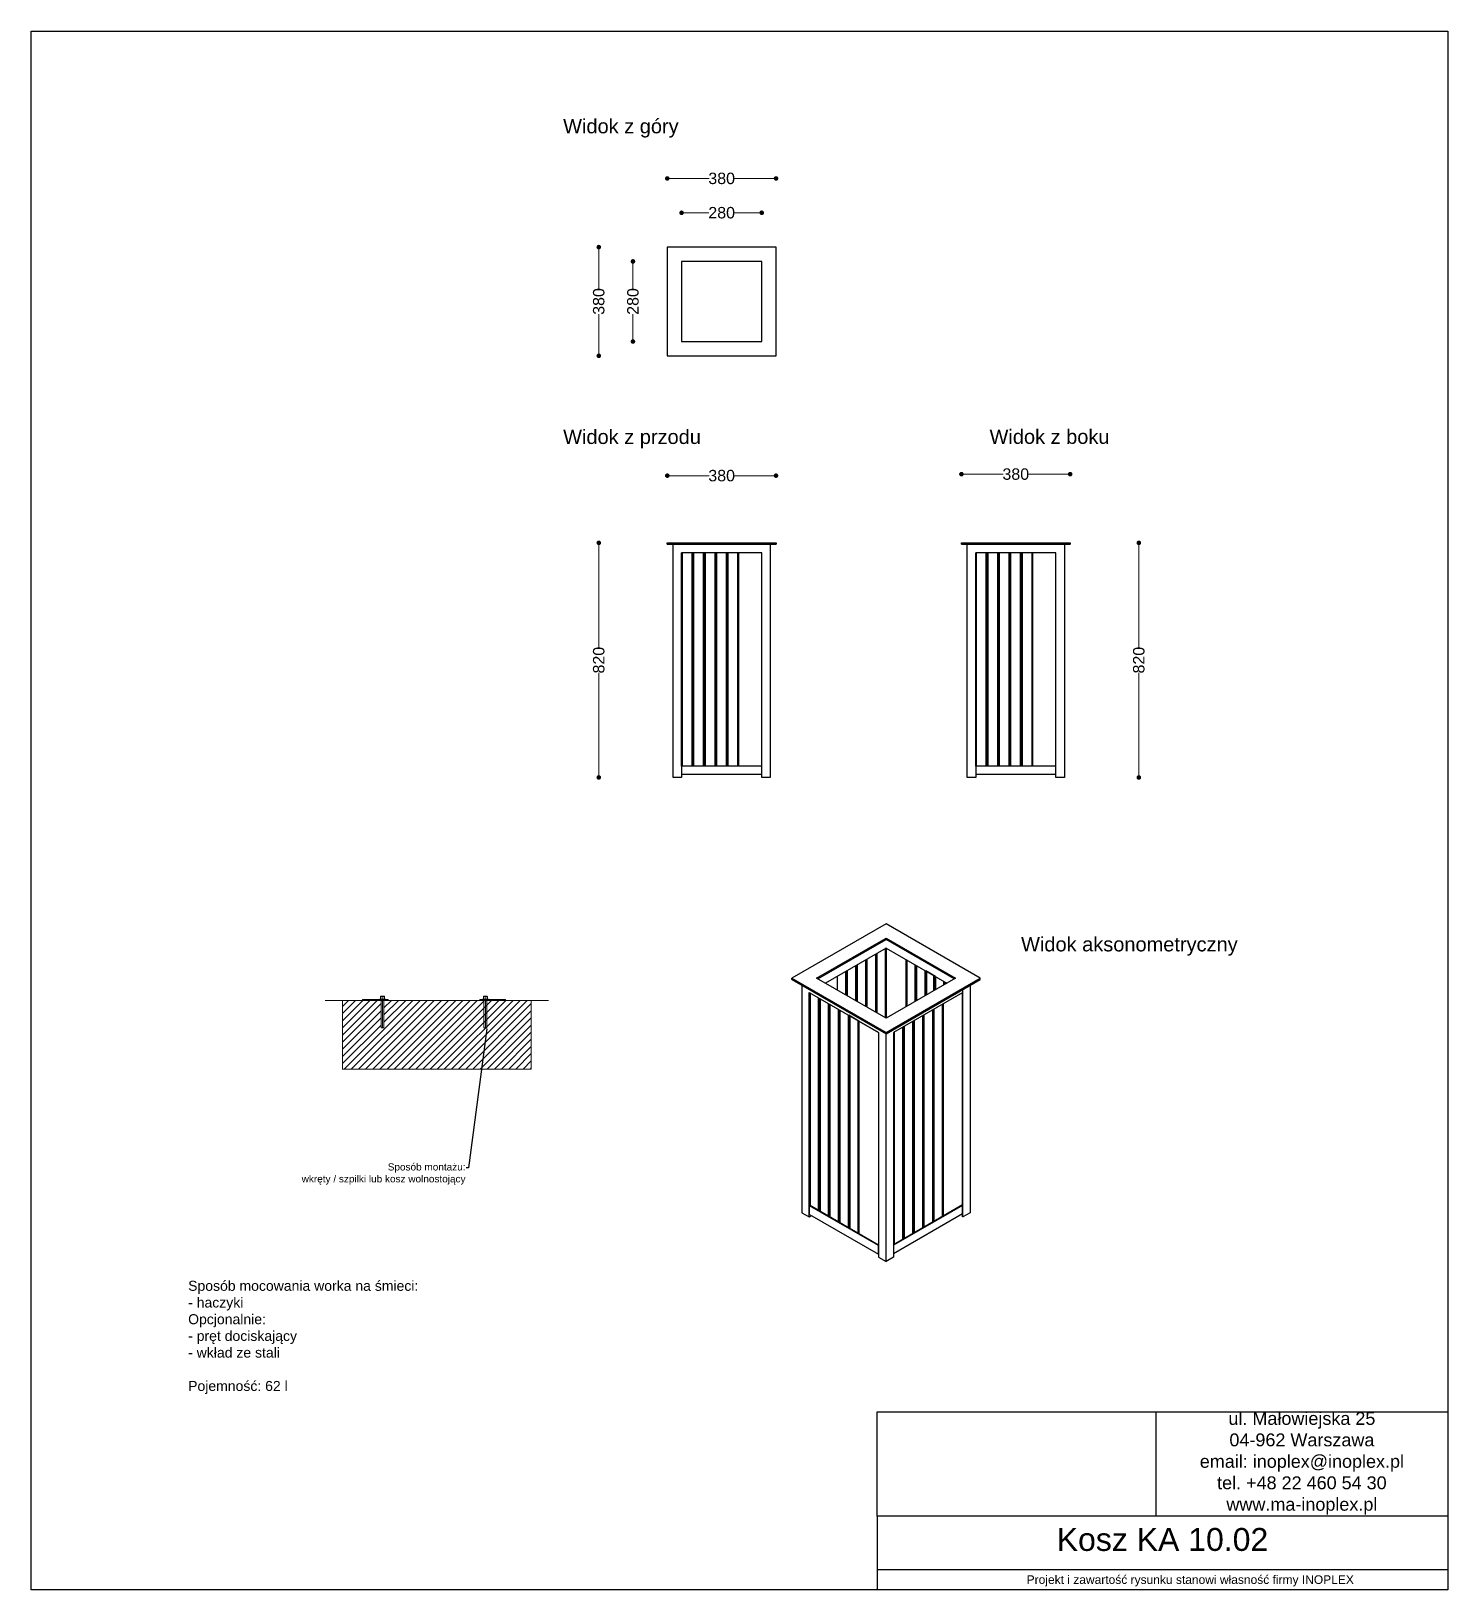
# Model space of a CAD drawing. Header units: millimetres. Extents: x 7002 to 11953, y 8555 to 14003.
import ezdxf
from ezdxf import colors
from ezdxf.entities.mleader import LeaderData, LeaderLine
from ezdxf.math import Vec2, Vec3

# ---------------------------------------------------------------- set-up
doc = ezdxf.new("R2010")
doc.units = ezdxf.units.MM
doc.header["$LTSCALE"] = 3
doc.layers.add('Krawędzie widoczneARTUR', color=7, linetype='Continuous', lineweight=50)
doc.layers.add('stal', color=7, linetype='Continuous', lineweight=20)
doc.styles.get("Standard").update_dxf_attribs({"font": 'arial.ttf'})
doc.dimstyles.new('MATEUSZ', dxfattribs={"dimtxt": 40, "dimasz": 16, "dimexe": 0.18, "dimexo": 0.0625, "dimgap": 0.09, "dimtad": 0, "dimdec": 0, "dimdsep": 46, "dimtxsty": 'Standard', "dimblk": 'DOT', "dimcen": 0.09, "dimse1": 1, "dimse2": 1, "dimadec": 0, "dimazin": 0, "dimtfac": 1, "dimtdec": 0, "dimtofl": 0, "dimtmove": 0, "dimatfit": 3, "dimfxl": 0, "dimtolj": 1, "dimtzin": 0, "dimlwd": 9, "dimlwe": 9, "dimarcsym": 0})
picture_1 = doc.add_image_def('image1.png', size_in_pixel=(179, 67))

# ---------------------------------------------------------------- blocks, each defined once
blk = doc.blocks.new('_Dot')
at = {"color": 0, "linetype": 'ByBlock', "lineweight": -2}
blk.add_line((-0.5, 0), (-1, 0), dxfattribs=at)
at = {"color": 0, "linetype": 'ByBlock', "const_width": 0.5}
blk.add_lwpolyline([(-0.25, 0, 1), (0.25, 0, 1)], format="xyb", close=True, dxfattribs=at)
blk = doc.blocks.new('*D7')
at = {"color": 0, "lineweight": 9}
for p, q in [((9241.2, 13488.2), (9371, 13488.2)), ((9589.2, 13488.2), (9459.4, 13488.2))]:
    blk.add_line(p, q, dxfattribs=at)
at = {"layer": 'Defpoints', "color": 0}
for p in [(9605.2, 13488.2), (9225.2, 13248.3), (9605.2, 13248.3)]:
    blk.add_point(p, dxfattribs=at)
at = {"color": 0, "lineweight": 9, "xscale": 16, "yscale": 16, "zscale": 16, "rotation": 180}
blk.add_blockref('_Dot', (9225.2, 13488.2), dxfattribs=at)
at = {"color": 0, "lineweight": 9, "xscale": 16, "yscale": 16, "zscale": 16}
blk.add_blockref('_Dot', (9605.2, 13488.2), dxfattribs=at)
at = {"color": 0, "insert": (9415.2, 13488.2), "char_height": 40, "attachment_point": 5}
blk.add_mtext('\\A1;380', dxfattribs=at)
blk = doc.blocks.new('*D8')
at = {"color": 0, "lineweight": 9}
for p, q in [((8985.8, 13232.3), (8985.8, 13102.5)), ((8985.8, 12884.3), (8985.8, 13014.1))]:
    blk.add_line(p, q, dxfattribs=at)
at = {"layer": 'Defpoints', "color": 0}
for p in [(8985.8, 13248.3), (9225.2, 13248.3), (9225.2, 12868.3)]:
    blk.add_point(p, dxfattribs=at)
at = {"color": 0, "lineweight": 9, "xscale": 16, "yscale": 16, "zscale": 16}
for p, rotation in [((8985.8, 13248.3), 90), ((8985.8, 12868.3), 270)]:
    blk.add_blockref('_Dot', p, dxfattribs=dict(at, rotation=rotation))
at = {"color": 0, "insert": (8985.8, 13058.3), "char_height": 40, "attachment_point": 5, "rotation": 90}
blk.add_mtext('\\A1;380', dxfattribs=at)
blk = doc.blocks.new('*D9')
at = {"color": 0, "lineweight": 9}
for p, q in [((9105.2, 13182.3), (9105.2, 13102.8)), ((9105.2, 12934.3), (9105.2, 13013.7))]:
    blk.add_line(p, q, dxfattribs=at)
at = {"layer": 'Defpoints', "color": 0}
for p in [(9275.2, 13198.3), (9105.2, 12918.3), (9275.2, 12918.3)]:
    blk.add_point(p, dxfattribs=at)
at = {"color": 0, "lineweight": 9, "xscale": 16, "yscale": 16, "zscale": 16}
for p, rotation in [((9105.2, 13198.3), 90), ((9105.2, 12918.3), 270)]:
    blk.add_blockref('_Dot', p, dxfattribs=dict(at, rotation=rotation))
at = {"color": 0, "insert": (9105.2, 13058.3), "char_height": 40, "attachment_point": 5, "rotation": 90}
blk.add_mtext('\\A1;280', dxfattribs=at)
blk = doc.blocks.new('*D10')
at = {"color": 0, "lineweight": 9}
for p, q in [((9291.2, 13368.3), (9370.6, 13368.3)), ((9539.2, 13368.3), (9459.7, 13368.3))]:
    blk.add_line(p, q, dxfattribs=at)
at = {"layer": 'Defpoints', "color": 0}
for p in [(9555.2, 13368.3), (9275.2, 13198.3), (9555.2, 13198.3)]:
    blk.add_point(p, dxfattribs=at)
at = {"color": 0, "lineweight": 9, "xscale": 16, "yscale": 16, "zscale": 16, "rotation": 180}
blk.add_blockref('_Dot', (9275.2, 13368.3), dxfattribs=at)
at = {"color": 0, "lineweight": 9, "xscale": 16, "yscale": 16, "zscale": 16}
blk.add_blockref('_Dot', (9555.2, 13368.3), dxfattribs=at)
at = {"color": 0, "insert": (9415.2, 13368.3), "char_height": 40, "attachment_point": 5}
blk.add_mtext('\\A1;280', dxfattribs=at)
blk = doc.blocks.new('*D11')
at = {"color": 0, "lineweight": 9}
for p, q in [((9241.2, 12449.4), (9371, 12449.4)), ((9589.2, 12449.4), (9459.4, 12449.4))]:
    blk.add_line(p, q, dxfattribs=at)
at = {"layer": 'Defpoints', "color": 0}
for p in [(9225.2, 12449.4), (9225.2, 12214.7), (9605.2, 12214.7)]:
    blk.add_point(p, dxfattribs=at)
at = {"color": 0, "lineweight": 9, "xscale": 16, "yscale": 16, "zscale": 16, "rotation": 180}
blk.add_blockref('_Dot', (9225.2, 12449.4), dxfattribs=at)
at = {"color": 0, "lineweight": 9, "xscale": 16, "yscale": 16, "zscale": 16}
blk.add_blockref('_Dot', (9605.2, 12449.4), dxfattribs=at)
at = {"color": 0, "insert": (9415.2, 12449.4), "char_height": 40, "attachment_point": 5}
blk.add_mtext('\\A1;380', dxfattribs=at)
blk = doc.blocks.new('*D12')
at = {"color": 0, "lineweight": 9}
for p, q in [((10269, 12454.7), (10398.8, 12454.7)), ((10617, 12454.7), (10487.2, 12454.7))]:
    blk.add_line(p, q, dxfattribs=at)
at = {"layer": 'Defpoints', "color": 0}
for p in [(10253, 12454.7), (10253, 12214.7), (10633, 12214.7)]:
    blk.add_point(p, dxfattribs=at)
at = {"color": 0, "lineweight": 9, "xscale": 16, "yscale": 16, "zscale": 16, "rotation": 180}
blk.add_blockref('_Dot', (10253, 12454.7), dxfattribs=at)
at = {"color": 0, "lineweight": 9, "xscale": 16, "yscale": 16, "zscale": 16}
blk.add_blockref('_Dot', (10633, 12454.7), dxfattribs=at)
at = {"color": 0, "insert": (10443, 12454.7), "char_height": 40, "attachment_point": 5}
blk.add_mtext('\\A1;380', dxfattribs=at)
blk = doc.blocks.new('*D14')
at = {"color": 0, "lineweight": 9}
for p, q in [((8985.8, 12198.7), (8985.8, 11848.9)), ((8985.8, 11410.7), (8985.8, 11760.4))]:
    blk.add_line(p, q, dxfattribs=at)
at = {"layer": 'Defpoints', "color": 0}
for p in [(8985.8, 12214.7), (9225.2, 12214.7), (9245.2, 11394.7)]:
    blk.add_point(p, dxfattribs=at)
at = {"color": 0, "lineweight": 9, "xscale": 16, "yscale": 16, "zscale": 16}
for p, rotation in [((8985.8, 12214.7), 90), ((8985.8, 11394.7), 270)]:
    blk.add_blockref('_Dot', p, dxfattribs=dict(at, rotation=rotation))
at = {"color": 0, "insert": (8985.8, 11804.7), "char_height": 40, "attachment_point": 5, "rotation": 90}
blk.add_mtext('\\A1;820', dxfattribs=at)
blk = doc.blocks.new('*D19')
at = {"color": 0, "lineweight": 9}
for p, q in [((10873, 12198.7), (10873, 11848.9)), ((10873, 11410.7), (10873, 11760.4))]:
    blk.add_line(p, q, dxfattribs=at)
at = {"layer": 'Defpoints', "color": 0}
for p in [(10613, 12214.7), (10873, 12214.7), (10613, 11394.7)]:
    blk.add_point(p, dxfattribs=at)
at = {"color": 0, "lineweight": 9, "xscale": 16, "yscale": 16, "zscale": 16}
for p, rotation in [((10873, 12214.7), 90), ((10873, 11394.7), 270)]:
    blk.add_blockref('_Dot', p, dxfattribs=dict(at, rotation=rotation))
at = {"color": 0, "insert": (10873, 11804.7), "char_height": 40, "attachment_point": 5, "rotation": 90}
blk.add_mtext('\\A1;820', dxfattribs=at)

msp = doc.modelspace()

# ---------------------------------------------------------------- hatches: boundary and pattern name
at = {"lineweight": 9}
h = msp.add_hatch(dxfattribs=at)
h.set_pattern_fill('JIS_WOOD', color=256, scale=25)
h.set_pattern_definition([(45, (5648.084, 8652.692), (-12.5, 12.5), [])])
h.paths.add_polyline_path([(8604.6, 10615.7), (8589.9, 10615.7), (8249.9, 10615.7), (8235.2, 10615.7), (8235.2, 10519.6), (8224.9, 10519.7), (8224.9, 10615.7), (8169.9, 10615.7), (8089.9, 10615.7), (8089.9, 10375.7), (8749.9, 10375.7), (8749.9, 10615.7), (8669.9, 10615.7), (8614.9, 10615.7), (8614.9, 10615.7), (8604.6, 10615.7)])

# ---------------------------------------------------------------- linework, layer by layer
for p, q in [((9225.2, 12209.7), (9225.2, 12214.7)), ((9225.2, 12214.7), (9605.2, 12214.7)), ((9225.2, 12209.7), (9605.2, 12209.7)), ((9245.2, 11394.7), (9245.2, 12209.7)), ((9585.2, 12209.7), (9585.2, 11394.7)), ((9605.2, 12214.7), (9605.2, 12209.7)), ((10253, 12209.7), (10253, 12214.7)), ((10253, 12214.7), (10633, 12214.7)), ((10253, 12209.7), (10633, 12209.7)), ((10273, 11394.7), (10273, 12209.7)), ((10613, 12209.7), (10613, 11394.7)), ((10633, 12214.7), (10633, 12209.7)), ((9555.2, 12179.7), (9275.2, 12179.7)), ((9275.2, 12179.7), (9275.2, 11404.7)), ((9275.2, 11434.7), (9275.2, 12179.7)), ((9278.2, 11434.7), (9278.2, 12179.7)), ((9312.2, 11434.7), (9312.2, 12179.7)), ((9315.2, 11434.7), (9315.2, 12179.7)), ((9315.2, 11434.7), (9315.2, 12179.7)), ((9318.2, 11434.7), (9318.2, 12179.7)), ((9352.2, 11434.7), (9352.2, 12179.7)), ((9355.2, 11434.7), (9355.2, 12179.7)), ((9355.2, 11434.7), (9355.2, 12179.7)), ((9358.2, 11434.7), (9358.2, 12179.7)), ((9392.2, 11434.7), (9392.2, 12179.7)), ((9395.2, 11434.7), (9395.2, 12179.7)), ((9395.2, 11434.7), (9395.2, 12179.7)), ((9398.2, 11434.7), (9398.2, 12179.7)), ((9432.2, 11434.7), (9432.2, 12179.7)), ((9435.2, 11434.7), (9435.2, 12179.7)), ((9435.2, 11434.7), (9435.2, 12179.7)), ((9438.2, 11434.7), (9438.2, 12179.7)), ((9472.2, 11434.7), (9472.2, 12179.7)), ((9475.2, 11434.7), (9475.2, 12179.7)), ((9555.2, 11404.7), (9555.2, 12179.7)), ((10583, 12179.7), (10303, 12179.7)), ((10303, 12179.7), (10303, 11404.7)), ((10303, 11434.7), (10303, 12179.7)), ((10306, 11434.7), (10306, 12179.7)), ((10340, 11434.7), (10340, 12179.7)), ((10343, 11434.7), (10343, 12179.7)), ((10343, 11434.7), (10343, 12179.7)), ((10346, 11434.7), (10346, 12179.7)), ((10380, 11434.7), (10380, 12179.7)), ((10383, 11434.7), (10383, 12179.7)), ((10383, 11434.7), (10383, 12179.7)), ((10386, 11434.7), (10386, 12179.7)), ((10420, 11434.7), (10420, 12179.7)), ((10423, 11434.7), (10423, 12179.7)), ((10423, 11434.7), (10423, 12179.7)), ((10426, 11434.7), (10426, 12179.7)), ((10460, 11434.7), (10460, 12179.7)), ((10463, 11434.7), (10463, 12179.7)), ((10463, 11434.7), (10463, 12179.7)), ((10466, 11434.7), (10466, 12179.7)), ((10500, 11434.7), (10500, 12179.7)), ((10503, 11434.7), (10503, 12179.7)), ((10583, 11404.7), (10583, 12179.7)), ((9275.2, 11394.7), (9245.2, 11394.7)), ((9555.2, 11434.7), (9275.2, 11434.7)), ((9275.2, 11404.7), (9275.2, 11394.7)), ((9555.2, 11404.7), (9275.2, 11404.7)), ((9555.2, 11434.7), (9475.2, 11434.7)), ((9555.2, 11394.7), (9555.2, 11404.7)), ((9585.2, 11394.7), (9555.2, 11394.7)), ((10303, 11394.7), (10273, 11394.7)), ((10583, 11434.7), (10303, 11434.7)), ((10303, 11404.7), (10303, 11394.7)), ((10583, 11404.7), (10303, 11404.7)), ((10583, 11434.7), (10503, 11434.7)), ((10583, 11394.7), (10583, 11404.7)), ((10613, 11394.7), (10583, 11394.7)), ((9747.2, 10693.5), (9989.7, 10833.5)), ((9751.5, 10691), (9989.7, 10828.5)), ((9989.7, 10798.5), (9777.5, 10676)), ((9989.7, 10798.5), (9987.1, 10797)), ((9987.1, 10797), (9987.1, 10555)), ((9989.7, 10828.5), (9989.7, 10833.5)), ((9989.7, 10833.5), (10232.2, 10693.5)), ((10227.8, 10691), (9989.7, 10828.5)), ((9989.7, 10798.5), (10201.9, 10676)), ((9989.7, 10798.5), (9989.7, 10553.5)), ((9991, 10554.2), (9991, 10797.7)), ((9883.2, 10737), (9883.2, 10615)), ((9885.8, 10738.5), (9885.8, 10613.5)), ((9885.8, 10738.5), (9885.8, 10613.5)), ((9888.4, 10740), (9888.4, 10612)), ((9917.8, 10757), (9917.8, 10595)), ((9920.4, 10758.5), (9923, 10760)), ((9920.4, 10758.5), (9920.4, 10593.5)), ((9923, 10760), (9923, 10592)), ((9952.4, 10777), (9952.4, 10575)), ((9955, 10778.5), (9955, 10573.5)), ((9957.6, 10780), (9957.6, 10572)), ((10059, 10758.5), (10059, 10593.5)), ((10059, 10758.5), (10059, 10593.5)), ((10062, 10756.8), (10062, 10595.2)), ((10090.6, 10740.1), (10090.6, 10611.8)), ((10093.6, 10738.5), (10093.6, 10613.5)), ((10093.6, 10738.5), (10093.6, 10613.5)), ((10096.6, 10736.8), (10096.6, 10615.2)), ((9660.6, 10688.5), (9660.6, 10693.5)), ((9989.7, 10553.5), (9747.2, 10693.5)), ((9819.1, 10700), (9819.1, 10652)), ((9848.5, 10717), (9848.5, 10635)), ((9851.1, 10718.5), (9851.1, 10633.5)), ((9851.1, 10718.5), (9851.1, 10633.5)), ((9853.7, 10720), (9853.7, 10632)), ((10232.2, 10693.5), (9989.7, 10553.5)), ((10125.2, 10720.2), (10125.2, 10631.8)), ((10162.9, 10698.5), (10128.2, 10718.5)), ((10128.2, 10718.5), (10128.2, 10633.5)), ((10128.2, 10718.5), (10128.2, 10633.5)), ((10131.2, 10716.8), (10131.2, 10635.2)), ((10156.8, 10650), (10156.8, 10702)), ((10159.9, 10700.2), (10159.9, 10651.8)), ((10162.9, 10698.5), (10162.9, 10653.5)), ((10191.5, 10670), (10191.5, 10682)), ((10194.5, 10680.2), (10194.5, 10671.8)), ((10197.5, 10678.5), (10197.5, 10673.5)), ((10318.8, 10688.5), (10318.8, 10693.5)), ((9695.2, 10668.5), (9695.2, 9873.5)), ((9721.2, 9868.5), (9721.2, 10643.5)), ((9721.2, 10643.5), (9963.7, 10503.5)), ((9721.2, 10643.5), (9721.2, 9900.2)), ((9722.5, 9867.7), (9722.5, 10642.7)), ((9724.2, 10641.8), (9724.2, 9898.5)), ((9752.9, 10625.2), (9752.9, 9882)), ((9755.9, 10623.5), (9755.9, 9880.2)), ((9755.9, 10623.5), (9755.9, 9880.2)), ((10258.1, 10643.5), (10015.7, 10503.5)), ((10256.8, 9859.2), (10256.8, 10642.7)), ((10258.1, 9858.5), (10258.1, 10653.5)), ((10284.1, 10668.5), (10284.1, 9873.5)), ((9758.9, 10621.8), (9758.9, 9878.5)), ((9787.5, 10605.2), (9787.5, 9862)), ((9790.5, 10603.5), (9790.5, 9860.2)), ((9790.5, 10603.5), (9790.5, 9860.2)), ((9793.5, 10601.8), (9793.5, 9858.5)), ((9822.1, 10585.1), (9822.1, 9842)), ((9825.1, 10583.5), (9825.1, 9840.2)), ((9825.1, 10583.5), (9825.1, 9840.2)), ((9828.1, 10581.8), (9828.1, 9838.5)), ((10151.6, 10582), (10151.6, 9840)), ((10154.2, 10583.5), (10154.2, 9841.5)), ((10154.2, 10583.5), (10154.2, 9841.5)), ((10156.8, 10585), (10156.8, 9843)), ((10186.3, 10602), (10186.3, 9860)), ((10188.9, 10603.5), (10188.9, 9861.5)), ((9856.8, 10565.2), (9856.8, 9822)), ((9894.4, 10543.5), (9859.8, 10563.5)), ((9859.8, 10563.5), (9859.8, 9820.2)), ((9859.8, 10563.5), (9859.8, 9820.2)), ((9862.8, 10561.8), (9862.8, 9818.5)), ((9891.4, 10545.2), (9891.4, 9802)), ((9963.7, 10503.5), (9894.4, 10543.5)), ((9894.4, 10543.5), (9894.4, 9800.2)), ((10047.7, 10522), (10047.7, 9780)), ((10050.3, 10523.5), (10050.3, 9781.5)), ((10050.3, 10523.5), (10050.3, 9781.5)), ((10052.9, 10525), (10052.9, 9783)), ((10082.3, 10542), (10082.3, 9800)), ((10084.9, 10543.5), (10084.9, 9801.5)), ((10084.9, 10543.5), (10084.9, 9801.5)), ((10087.5, 10545), (10087.5, 9803)), ((10117, 10562), (10117, 9820)), ((10119.6, 10563.5), (10119.6, 9821.5)), ((10119.6, 10563.5), (10119.6, 9821.5)), ((10122.2, 10565), (10122.2, 9823)), ((9963.7, 10503.5), (9963.7, 9728.5)), ((9989.7, 10498.5), (9989.7, 10503.5)), ((9989.7, 9703.5), (9989.7, 10498.5)), ((10015.7, 10503.5), (10015.7, 9718.5)), ((10015.7, 10503.5), (10015.7, 9761.5)), ((10018.3, 10505), (10018.3, 9763)), ((9989.7, 10013.5), (9989.7, 10023.5)), ((9695.2, 9873.5), (9721.2, 9858.5)), ((9721.2, 9858.5), (9721.2, 9868.5)), ((9963.7, 9760.2), (9722.5, 9899.5)), ((9963.7, 9758.5), (9722.5, 9897.7)), ((9722.5, 9867.7), (9963.7, 9728.5)), ((9722.5, 9859.2), (9729.9, 9863.5)), ((10256.8, 9900.7), (10015.7, 9761.5)), ((10256.8, 9899.2), (10015.7, 9760)), ((10256.8, 9869.2), (10015.7, 9730)), ((10256.8, 9869.2), (10256.8, 9899.2)), ((10284.1, 9873.5), (10258.1, 9858.5)), ((9721.2, 9858.5), (9722.5, 9859.2)), ((10258.1, 9858.5), (10256.8, 9859.2)), ((9963.7, 9728.5), (9963.7, 9758.5)), ((9963.7, 9728.5), (9963.7, 9718.5)), ((9963.7, 9718.5), (9989.7, 9703.5)), ((10015.7, 9718.5), (9989.7, 9703.5)), ((9958.9, 8812.6), (9958.9, 9177.2)), ((10152.7, 9177.2), (11952.7, 9177.2)), ((11952.7, 9177.2), (11952.7, 8812.6)), ((9958.9, 8812.6), (9958.9, 8555.4)), ((11952.7, 8812.6), (10152.7, 8812.6)), ((11952.5, 8625.9), (9958.9, 8625.9))]:
    msp.add_line(p, q)
for p, q in [((8169.9, 10615.7), (8029.9, 10615.7)), ((8169.9, 10615.7), (8089.9, 10615.7)), ((8089.9, 10615.7), (8089.9, 10375.7)), ((8209.9, 10618.7), (8159.9, 10618.7)), ((8159.9, 10618.7), (8159.9, 10615.7)), ((8169.9, 10618.7), (8209.9, 10618.7)), ((8169.9, 10618.7), (8249.9, 10618.7)), ((8249.9, 10615.7), (8169.9, 10615.7)), ((8249.9, 10618.7), (8249.9, 10615.7)), ((8249.9, 10618.7), (8249.9, 10615.7)), ((8249.9, 10615.7), (8589.9, 10615.7)), ((8609.9, 10618.7), (8569.9, 10618.7)), ((8569.9, 10618.7), (8569.9, 10615.7)), ((8659.9, 10618.7), (8579.9, 10618.7)), ((8579.9, 10615.7), (8659.9, 10615.7)), ((8649.9, 10618.7), (8599.9, 10618.7)), ((8619.9, 10618.7), (8659.9, 10618.7)), ((8659.9, 10615.7), (8659.9, 10618.7)), ((8659.9, 10615.7), (8809.9, 10615.7)), ((8669.9, 10615.7), (8749.9, 10615.7)), ((8749.9, 10615.7), (8749.9, 10375.7)), ((8088.8, 10375.7), (8749.9, 10375.7))]:
    msp.add_line(p, q, dxfattribs=at)
for points in [[(7002.4, 14003), (11952.7, 14003), (11952.7, 8555.4), (7002.4, 8555.4)], [(9225.2, 12868.3), (9605.2, 12868.3), (9605.2, 13248.3), (9225.2, 13248.3)], [(9275.2, 12918.3), (9555.2, 12918.3), (9555.2, 13198.3), (9275.2, 13198.3)]]:
    msp.add_lwpolyline(points, close=True)
for points in [[(10318.8, 10693.5), (9989.7, 10883.5), (9660.6, 10693.5), (9989.7, 10503.5), (10318.8, 10693.5)], [(9660.6, 10688.5), (9989.7, 10498.5), (10318.8, 10688.5)]]:
    msp.add_lwpolyline(points)
at = {"layer": 'Krawędzie widoczneARTUR', "lineweight": 9}
for p, q in [((8223.1, 10620.4), (8223.1, 10627.4)), ((8223.9, 10629.9), (8235.8, 10629.9)), ((8224.2, 10620.4), (8224.2, 10627.4)), ((8231.2, 10620.4), (8231.2, 10627.4)), ((8235.8, 10629.9), (8236.4, 10629.9)), ((8237.1, 10620.4), (8237.1, 10627.4)), ((8582.7, 10620.4), (8582.7, 10627.4)), ((8584, 10629.9), (8583.4, 10629.9)), ((8595.9, 10629.9), (8584, 10629.9)), ((8588.6, 10620.4), (8588.6, 10627.4)), ((8595.6, 10620.4), (8595.6, 10627.4)), ((8596.7, 10620.4), (8596.7, 10627.4)), ((8219.9, 10619.7), (8240.2, 10619.7)), ((8219.9, 10619.7), (8219.9, 10618.7)), ((8225.2, 10619.7), (8225.2, 10618.7)), ((8599.9, 10619.7), (8579.6, 10619.7)), ((8594.6, 10619.7), (8594.6, 10618.7)), ((8599.9, 10619.7), (8599.9, 10618.7))]:
    msp.add_line(p, q, dxfattribs=at)
at = {"layer": 'Krawędzie widoczneARTUR', "lineweight": 9, "flags": 128}
for points in [[(8223.1, 10627.4), (8223.1, 10627.8), (8223.2, 10628.1), (8223.2, 10628.4), (8223.2, 10628.7), (8223.3, 10629), (8223.3, 10629.2), (8223.4, 10629.3), (8223.4, 10629.5), (8223.5, 10629.6), (8223.6, 10629.6), (8223.6, 10629.7), (8223.7, 10629.7), (8223.7, 10629.7), (8223.8, 10629.6), (8223.8, 10629.6), (8223.9, 10629.5), (8224, 10629.3), (8224, 10629.2), (8224.1, 10629), (8224.1, 10628.7), (8224.1, 10628.4), (8224.2, 10628.1), (8224.2, 10627.8), (8224.2, 10627.4)], [(8223.9, 10629.9), (8223.7, 10629.8), (8223.5, 10629.6)], [(8224.2, 10627.4), (8224.4, 10627.7), (8224.5, 10628.1), (8224.7, 10628.4), (8225, 10628.7), (8225.3, 10628.9), (8225.6, 10629.2), (8225.9, 10629.3), (8226.2, 10629.5), (8226.6, 10629.5), (8227, 10629.6), (8227.3, 10629.7), (8227.7, 10629.7), (8228.1, 10629.7), (8228.4, 10629.6), (8228.8, 10629.6), (8229.2, 10629.5), (8229.5, 10629.3), (8229.8, 10629.2), (8230.2, 10629), (8230.4, 10628.7), (8230.7, 10628.4), (8230.9, 10628.1), (8231.1, 10627.8), (8231.2, 10627.4)], [(8236.9, 10628), (8236.8, 10628.3), (8236.6, 10628.5), (8236.4, 10628.8), (8236.2, 10629), (8236, 10629.1), (8235.8, 10629.3), (8235.5, 10629.4), (8235.3, 10629.5), (8235, 10629.6), (8234.8, 10629.6), (8234.5, 10629.7), (8234.3, 10629.7), (8234, 10629.7), (8233.8, 10629.6), (8233.5, 10629.6), (8233.2, 10629.6), (8233, 10629.5), (8232.7, 10629.4), (8232.5, 10629.2), (8232.2, 10629), (8231.9, 10628.7), (8231.6, 10628.3), (8231.4, 10627.9), (8231.2, 10627.4)], [(8236.7, 10629.6), (8236.6, 10629.8), (8236.4, 10629.9)], [(8237.1, 10627.4), (8237.1, 10627.5), (8237.1, 10627.7), (8237.1, 10627.8), (8237.1, 10628), (8237.1, 10628.1), (8237.1, 10628.2), (8237.1, 10628.4), (8237, 10628.5), (8237, 10628.6), (8237, 10628.7), (8237, 10628.8), (8237, 10628.9), (8237, 10629), (8236.9, 10629.1), (8236.9, 10629.2), (8236.9, 10629.2), (8236.9, 10629.3), (8236.9, 10629.4), (8236.8, 10629.4), (8236.8, 10629.5), (8236.8, 10629.5), (8236.8, 10629.5), (8236.7, 10629.6), (8236.7, 10629.6)], [(8236.9, 10628), (8236.9, 10628), (8236.9, 10628), (8236.9, 10627.9), (8236.9, 10627.9), (8237, 10627.9), (8237, 10627.9), (8237, 10627.8), (8237, 10627.8), (8237, 10627.8), (8237, 10627.8), (8237, 10627.7), (8237, 10627.7), (8237, 10627.7), (8237, 10627.7), (8237.1, 10627.6), (8237.1, 10627.6), (8237.1, 10627.6), (8237.1, 10627.5), (8237.1, 10627.5), (8237.1, 10627.5), (8237.1, 10627.5), (8237.1, 10627.4), (8237.1, 10627.4), (8237.1, 10627.4)], [(8582.7, 10627.4), (8582.7, 10627.5), (8582.7, 10627.7), (8582.7, 10627.8), (8582.7, 10628), (8582.7, 10628.1), (8582.7, 10628.2), (8582.8, 10628.4), (8582.8, 10628.5), (8582.8, 10628.6), (8582.8, 10628.7), (8582.8, 10628.8), (8582.8, 10628.9), (8582.9, 10629), (8582.9, 10629.1), (8582.9, 10629.2), (8582.9, 10629.2), (8582.9, 10629.3), (8583, 10629.4), (8583, 10629.4), (8583, 10629.5), (8583, 10629.5), (8583, 10629.5), (8583.1, 10629.6), (8583.1, 10629.6)], [(8582.9, 10628), (8582.9, 10628), (8582.9, 10628), (8582.9, 10627.9), (8582.9, 10627.9), (8582.8, 10627.9), (8582.8, 10627.9), (8582.8, 10627.8), (8582.8, 10627.8), (8582.8, 10627.8), (8582.8, 10627.8), (8582.8, 10627.7), (8582.8, 10627.7), (8582.8, 10627.7), (8582.8, 10627.7), (8582.8, 10627.6), (8582.7, 10627.6), (8582.7, 10627.6), (8582.7, 10627.5), (8582.7, 10627.5), (8582.7, 10627.5), (8582.7, 10627.5), (8582.7, 10627.4), (8582.7, 10627.4), (8582.7, 10627.4)], [(8582.9, 10628), (8583, 10628.3), (8583.2, 10628.5), (8583.4, 10628.8), (8583.6, 10629), (8583.8, 10629.1), (8584, 10629.3), (8584.3, 10629.4), (8584.5, 10629.5), (8584.8, 10629.6), (8585, 10629.6), (8585.3, 10629.7), (8585.5, 10629.7), (8585.8, 10629.7), (8586.1, 10629.6), (8586.3, 10629.6), (8586.6, 10629.6), (8586.8, 10629.5), (8587.1, 10629.4), (8587.3, 10629.2), (8587.6, 10629), (8587.9, 10628.7), (8588.2, 10628.3), (8588.4, 10627.9), (8588.6, 10627.4)], [(8583.1, 10629.6), (8583.3, 10629.8), (8583.4, 10629.9)], [(8595.6, 10627.4), (8595.5, 10627.7), (8595.3, 10628.1), (8595.1, 10628.4), (8594.8, 10628.7), (8594.5, 10628.9), (8594.2, 10629.2), (8593.9, 10629.3), (8593.6, 10629.5), (8593.2, 10629.5), (8592.8, 10629.6), (8592.5, 10629.7), (8592.1, 10629.7), (8591.7, 10629.7), (8591.4, 10629.6), (8591, 10629.6), (8590.6, 10629.5), (8590.3, 10629.3), (8590, 10629.2), (8589.6, 10629), (8589.4, 10628.7), (8589.1, 10628.4), (8588.9, 10628.1), (8588.7, 10627.8), (8588.6, 10627.4)], [(8596.7, 10627.4), (8596.7, 10627.8), (8596.6, 10628.1), (8596.6, 10628.4), (8596.6, 10628.7), (8596.5, 10629), (8596.5, 10629.2), (8596.4, 10629.3), (8596.4, 10629.5), (8596.3, 10629.6), (8596.3, 10629.6), (8596.2, 10629.7), (8596.1, 10629.7), (8596.1, 10629.7), (8596, 10629.6), (8596, 10629.6), (8595.9, 10629.5), (8595.9, 10629.3), (8595.8, 10629.2), (8595.8, 10629), (8595.7, 10628.7), (8595.7, 10628.4), (8595.6, 10628.1), (8595.6, 10627.8), (8595.6, 10627.4)], [(8595.9, 10629.9), (8596.1, 10629.8), (8596.3, 10629.6)], [(8223.1, 10620.4), (8223.1, 10620.4), (8223.1, 10620.3), (8223.1, 10620.3), (8223.1, 10620.3), (8223.1, 10620.2), (8223.1, 10620.2), (8223.1, 10620.2), (8223.1, 10620.1), (8223.1, 10620.1), (8223.1, 10620.1), (8223.2, 10620.1), (8223.2, 10620), (8223.2, 10620), (8223.2, 10620), (8223.2, 10619.9), (8223.2, 10619.9), (8223.2, 10619.9), (8223.2, 10619.8), (8223.2, 10619.8), (8223.2, 10619.8), (8223.2, 10619.7), (8223.3, 10619.7), (8223.3, 10619.7), (8223.3, 10619.7)], [(8224.2, 10620.4), (8224.2, 10620.4), (8224.2, 10620.3), (8224.2, 10620.3), (8224.2, 10620.3), (8224.2, 10620.2), (8224.2, 10620.2), (8224.2, 10620.2), (8224.2, 10620.1), (8224.2, 10620.1), (8224.2, 10620.1), (8224.2, 10620.1), (8224.3, 10620), (8224.3, 10620), (8224.3, 10620), (8224.3, 10619.9), (8224.3, 10619.9), (8224.3, 10619.9), (8224.3, 10619.8), (8224.3, 10619.8), (8224.3, 10619.8), (8224.3, 10619.7), (8224.3, 10619.7), (8224.3, 10619.7), (8224.4, 10619.7)], [(8231.2, 10620.4), (8231.2, 10620.4), (8231.2, 10620.3), (8231.2, 10620.3), (8231.2, 10620.3), (8231.2, 10620.2), (8231.2, 10620.2), (8231.2, 10620.2), (8231.2, 10620.1), (8231.2, 10620.1), (8231.2, 10620.1), (8231.2, 10620.1), (8231.2, 10620), (8231.2, 10620), (8231.2, 10620), (8231.2, 10619.9), (8231.2, 10619.9), (8231.2, 10619.9), (8231.2, 10619.8), (8231.2, 10619.8), (8231.2, 10619.8), (8231.2, 10619.7), (8231.2, 10619.7), (8231.2, 10619.7), (8231.2, 10619.7)], [(8237.1, 10620.4), (8237.1, 10620.4), (8237.1, 10620.3), (8237.1, 10620.3), (8237.1, 10620.3), (8237.1, 10620.2), (8237.1, 10620.2), (8237.1, 10620.2), (8237.1, 10620.1), (8237.1, 10620.1), (8237.1, 10620.1), (8237.1, 10620.1), (8237.1, 10620), (8237.1, 10620), (8237.1, 10620), (8237.1, 10619.9), (8237.1, 10619.9), (8237.1, 10619.9), (8237, 10619.8), (8237, 10619.8), (8237, 10619.8), (8237, 10619.7), (8237, 10619.7), (8237, 10619.7), (8237, 10619.7)], [(8582.7, 10620.4), (8582.7, 10620.4), (8582.7, 10620.3), (8582.7, 10620.3), (8582.7, 10620.3), (8582.7, 10620.2), (8582.7, 10620.2), (8582.7, 10620.2), (8582.7, 10620.1), (8582.7, 10620.1), (8582.7, 10620.1), (8582.7, 10620.1), (8582.7, 10620), (8582.7, 10620), (8582.7, 10620), (8582.7, 10619.9), (8582.7, 10619.9), (8582.8, 10619.9), (8582.8, 10619.8), (8582.8, 10619.8), (8582.8, 10619.8), (8582.8, 10619.7), (8582.8, 10619.7), (8582.8, 10619.7), (8582.8, 10619.7)], [(8588.6, 10620.4), (8588.6, 10620.4), (8588.6, 10620.3), (8588.6, 10620.3), (8588.6, 10620.3), (8588.6, 10620.2), (8588.6, 10620.2), (8588.6, 10620.2), (8588.6, 10620.1), (8588.6, 10620.1), (8588.6, 10620.1), (8588.6, 10620.1), (8588.6, 10620), (8588.6, 10620), (8588.6, 10620), (8588.6, 10619.9), (8588.6, 10619.9), (8588.6, 10619.9), (8588.6, 10619.8), (8588.6, 10619.8), (8588.6, 10619.8), (8588.6, 10619.7), (8588.6, 10619.7), (8588.6, 10619.7), (8588.6, 10619.7)], [(8595.6, 10620.4), (8595.6, 10620.4), (8595.6, 10620.3), (8595.6, 10620.3), (8595.6, 10620.3), (8595.6, 10620.2), (8595.6, 10620.2), (8595.6, 10620.2), (8595.6, 10620.1), (8595.6, 10620.1), (8595.6, 10620.1), (8595.6, 10620.1), (8595.6, 10620), (8595.6, 10620), (8595.5, 10620), (8595.5, 10619.9), (8595.5, 10619.9), (8595.5, 10619.9), (8595.5, 10619.8), (8595.5, 10619.8), (8595.5, 10619.8), (8595.5, 10619.7), (8595.5, 10619.7), (8595.5, 10619.7), (8595.5, 10619.7)], [(8596.7, 10620.4), (8596.7, 10620.4), (8596.7, 10620.3), (8596.7, 10620.3), (8596.7, 10620.3), (8596.7, 10620.2), (8596.7, 10620.2), (8596.7, 10620.2), (8596.7, 10620.1), (8596.7, 10620.1), (8596.7, 10620.1), (8596.7, 10620.1), (8596.7, 10620), (8596.6, 10620), (8596.6, 10620), (8596.6, 10619.9), (8596.6, 10619.9), (8596.6, 10619.9), (8596.6, 10619.8), (8596.6, 10619.8), (8596.6, 10619.8), (8596.6, 10619.7), (8596.6, 10619.7), (8596.5, 10619.7), (8596.5, 10619.7)]]:
    msp.add_lwpolyline(points, dxfattribs=at)
at = {"layer": 'stal', "lineweight": 9}
for p, q in [((8219.9, 10618.7), (8224.9, 10618.7)), ((8224.9, 10618.7), (8224.9, 10519.7)), ((8224.9, 10618.7), (8230.2, 10618.7)), ((8230.2, 10618.7), (8230.2, 10519.6)), ((8237, 10619.7), (8234, 10619.7)), ((8240.2, 10618.7), (8235.2, 10618.7)), ((8235.2, 10618.7), (8235.2, 10519.6)), ((8240.2, 10619.7), (8240.2, 10618.7)), ((8579.6, 10619.7), (8579.6, 10618.7)), ((8579.6, 10618.7), (8584.6, 10618.7)), ((8582.8, 10619.7), (8585.8, 10619.7)), ((8584.6, 10618.7), (8584.6, 10519.6)), ((8594.9, 10618.7), (8589.6, 10618.7)), ((8589.6, 10618.7), (8589.6, 10519.6)), ((8599.9, 10618.7), (8594.9, 10618.7)), ((8594.9, 10618.7), (8594.9, 10519.7)), ((8224.9, 10519.7), (8235.2, 10519.6)), ((8594.9, 10519.7), (8584.6, 10519.6))]:
    msp.add_line(p, q, dxfattribs=at)

# ---------------------------------------------------------------- texts
for s, width, gutter_width, heights, insert, char_height, attachment_point in [('Widok z góry', 1167.306, 1, [0], (8861.3, 13696), 50, 1), ('Widok z przodu', 1167.306, 1, [0], (8861.3, 12610.2), 50, 1), ('Widok z boku', 1172, 1, [0], (10351.3, 12610.7), 50, 1), ('Widok aksonometryczny', 1167.306, 1, [0], (10461.5, 10836.8), 50, 1), ('Sposób mocowania worka na śmieci:\\P- haczyki\\POpcjonalnie:\\P- pręt dociskający\\P- wkład ze stali\\P\\PPojemność: 62 l', 1289.479, 1, [0], (7550.9, 9635.5), 35, 1), ('ul. Małowiejska 25\\P04-962 Warszawa\\Pemail: inoplex@inoplex.pl\\Ptel. +48 22 460 54 30\\Pwww.ma-inoplex.pl', 1019.877, 1, [432.7], (11442.8, 8997.7), 45, 5), ('Kosz KA 10.02', 1993.625, 1, [0], (10955.7, 8730.9), 80, 5), ('Projekt i zawartość rysunku stanowi własność firmy INOPLEX ', 1800.088, 12.5, [70.5], (11052.7, 8586.6), 30, 5)]:
    msp.add_mtext_dynamic_manual_height_columns(s, width=width, gutter_width=gutter_width, heights=heights, dxfattribs=dict(insert=insert, char_height=char_height, attachment_point=attachment_point))

# ---------------------------------------------------------------- dimensions: what is measured, and where the dimension line sits
for base, p1, p2, picture, middle in [((9605.2, 13488.2), (9225.2, 13248.3), (9605.2, 13248.3), '*D7', (9415.2, 13488.2)), ((9555.2, 13368.3), (9275.2, 13198.3), (9555.2, 13198.3), '*D10', (9415.2, 13368.3)), ((9225.2, 12449.4), (9605.2, 12214.7), (9225.2, 12214.7), '*D11', (9415.2, 12449.4)), ((10253, 12454.7), (10633, 12214.7), (10253, 12214.7), '*D12', (10443, 12454.7))]:
    dim = msp.add_linear_dim(base=base, p1=p1, p2=p2, dimstyle='MATEUSZ')
    dim.commit()
    dim.dimension.update_dxf_attribs({"geometry": picture, "text_midpoint": middle})
for base, p1, p2, picture, middle in [((8985.8, 13248.3), (9225.2, 12868.3), (9225.2, 13248.3), '*D8', (8985.8, 13058.3)), ((9105.2, 12918.3), (9275.2, 13198.3), (9275.2, 12918.3), '*D9', (9105.2, 13058.3)), ((8985.8, 12214.7), (9245.2, 11394.7), (9225.2, 12214.7), '*D14', (8985.8, 11804.7)), ((10873, 12214.7), (10613, 11394.7), (10613, 12214.7), '*D19', (10873, 11804.7))]:
    dim = msp.add_linear_dim(base=base, p1=p1, p2=p2, angle=90, dimstyle='MATEUSZ')
    dim.commit()
    dim.dimension.update_dxf_attribs({"geometry": picture, "text_midpoint": middle})

# ---------------------------------------------------------------- pictures from other files: only their frames are drawn
image = msp.add_image(picture_1, insert=(9958.9, 8812.6), size_in_units=(974, 364.6))
image.dxf.flags = 7

# ---------------------------------------------------------------- leaders
at = {"lineweight": 15}
ml = msp.add_multileader_mtext('Standard', dxfattribs=at)
ml.set_content('Sposób montażu:\\Pwkręty / szpilki lub kosz wolnostojący', color=256)
ml.set_leader_properties()
ml.build(insert=Vec2(0, 0))
ctx = ml.context
ctx.base_point, ctx.char_height, ctx.plane_origin = Vec3(7946, 10030), 25, Vec3(8614.9, 10519.7)
ctx.text_align_type = 2
notes = []
notes.append((ctx, [(1, (1, 1, 0), (8530.2, 10030), (-1, 0), 8, [(0, [(8594.9, 10519.7)], 0, [])])]))
ctx.mtext.insert, ctx.mtext.alignment, ctx.mtext.flow_direction = Vec3(8520.2, 10046.1), 3, 5
for ctx, leaders in notes:
    for number, flags, end, landing, length, lines in leaders:
        leader = LeaderData()
        leader.index, (leader.has_last_leader_line, leader.has_dogleg_vector, leader.attachment_direction) = number, flags
        leader.last_leader_point, leader.dogleg_vector, leader.dogleg_length = Vec3(end), Vec3(landing), length
        for number, points, colour, breaks in lines:
            line = LeaderLine()
            line.index, line.vertices, line.color, line.breaks = number, Vec3.list(points), colors.encode_raw_color(colour), breaks
            leader.lines.append(line)
        ctx.leaders.append(leader)

doc.saveas('drawing.dxf')
